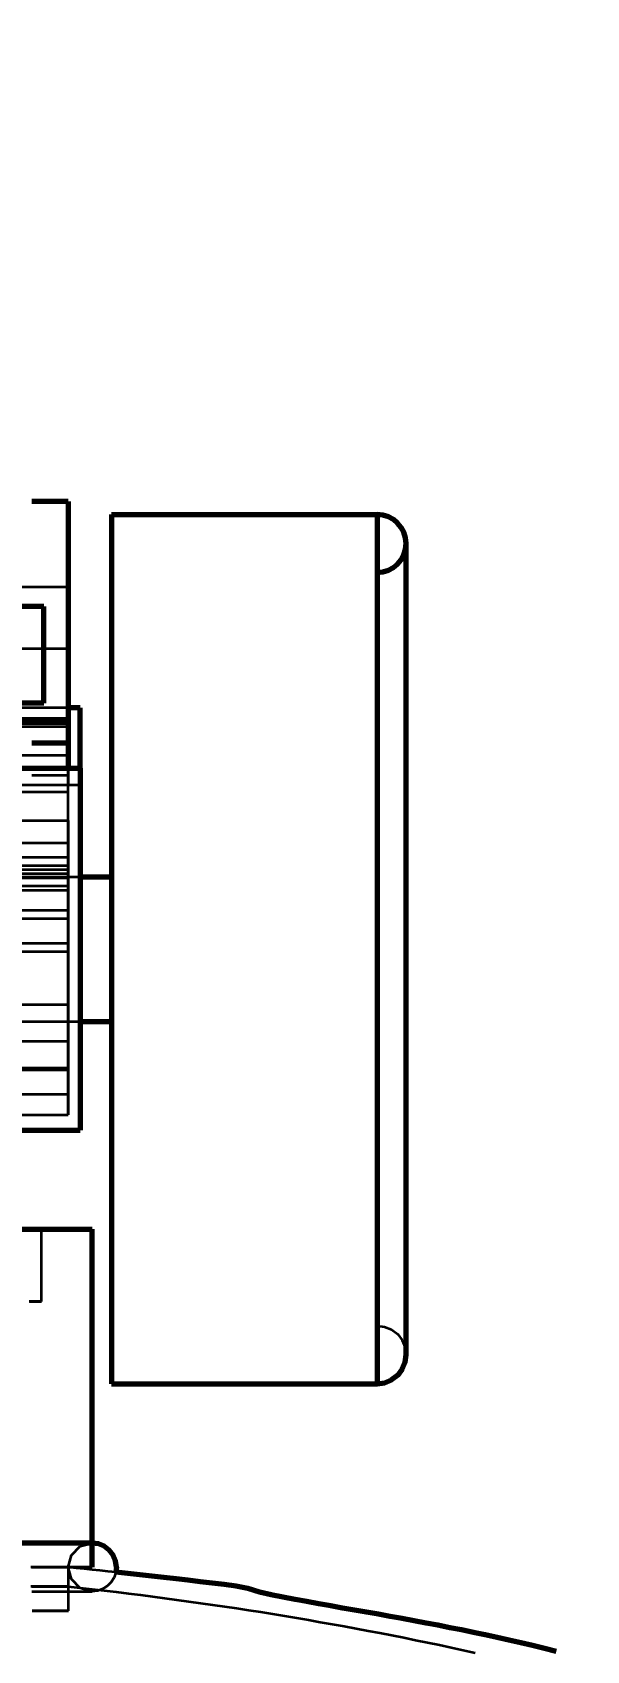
# Model space of a CAD drawing. Header units: millimetres. Extents: x 0 to 2208, y 0 to 420.
# Drawn here: x 193.03 to 197.62, y 229.66 to 243.06 of the extents above; entities that cross this region are included whole.
import ezdxf

# ---------------------------------------------------------------- set-up
doc = ezdxf.new("R2010")
doc.units = ezdxf.units.MM
doc.linetypes.add('IRAM-E-TRAZOS', pattern=[5, 4, -1])
for name, color, linetype, lineweight in [('01-VISIBLE', 7, 'CONTINUOUS', 70), ('02-OCULTA', 4, 'IRAM-E-TRAZOS', 35), ('04-COTA', 3, 'CONTINUOUS', 18)]:
    doc.layers.add(name, color=color, linetype=linetype, lineweight=lineweight)
doc.styles.add('ISO3098', font='isocpeur.ttf')
doc.dimstyles.new('FLAMA-IRAM', dxfattribs={"dimtxt": 3.5, "dimasz": 3.5, "dimexe": 2, "dimexo": 1.5, "dimgap": 1, "dimtad": 1, "dimdec": 1, "dimtxsty": 'ISO3098', "dimblk": 'IRAM_FLECHA', "dimblk1": 'IRAM_FLECHA', "dimblk2": 'IRAM_FLECHA', "dimcen": 2.5, "dimclrd": 256, "dimclre": 256, "dimclrt": 256, "dimazin": 3, "dimtfac": 1, "dimtmove": 0, "dimatfit": 3, "dimlwd": 18, "dimlwe": 18})

# ---------------------------------------------------------------- blocks, each defined once
blk = doc.blocks.new('IRAM_FLECHA')
blk.add_solid([(0, 0), (-1, 0.125), (-1, -0.125)])

msp = doc.modelspace()

# ---------------------------------------------------------------- linework, layer by layer
at = {"layer": '01-VISIBLE'}
for p, q in [((193.327, 239.178), (193.027, 239.178)), ((193.327, 239.178), (193.327, 237.35)), ((193.687, 239.07), (195.887, 239.07)), ((193.127, 238.308), (192.927, 238.308)), ((193.127, 237.508), (192.927, 237.508)), ((193.427, 237.47), (193.327, 237.47)), ((192.927, 237.35), (193.327, 237.35)), ((193.327, 237.35), (193.327, 237.18)), ((193.027, 237.18), (193.327, 237.18)), ((193.327, 237.18), (193.327, 236.97)), ((192.927, 236.97), (193.427, 236.97)), ((193.427, 236.07), (193.687, 236.07)), ((193.427, 234.87), (193.687, 234.87)), ((192.627, 233.97), (193.427, 233.97)), ((193.527, 230.35), (193.527, 233.15)), ((193.687, 231.87), (195.887, 231.87))]:
    msp.add_line(p, q, dxfattribs=at)
for points in [[(193.687, 239.07), (193.687, 238.97), (193.687, 238.87), (193.687, 238.77), (193.687, 238.67), (193.687, 238.57), (193.687, 238.47), (193.687, 238.37), (193.687, 238.27), (193.687, 238.17), (193.687, 238.07), (193.687, 237.97), (193.687, 237.87), (193.687, 237.77), (193.687, 237.67), (193.687, 237.57), (193.687, 237.47), (193.687, 237.37), (193.687, 237.27), (193.687, 237.17), (193.687, 237.07), (193.687, 236.97), (193.687, 236.87), (193.687, 236.77), (193.687, 236.67), (193.687, 236.57), (193.687, 236.47), (193.687, 236.37), (193.687, 236.27), (193.687, 236.17), (193.687, 236.07), (193.687, 235.97), (193.687, 235.87), (193.687, 235.77), (193.687, 235.67), (193.687, 235.57), (193.687, 235.47), (193.687, 235.37), (193.687, 235.27), (193.687, 235.17), (193.687, 235.07), (193.687, 234.97), (193.687, 234.87), (193.687, 234.77), (193.687, 234.67), (193.687, 234.57), (193.687, 234.47), (193.687, 234.37), (193.687, 234.27), (193.687, 234.17), (193.687, 234.07), (193.687, 233.97), (193.687, 233.87), (193.687, 233.77), (193.687, 233.67), (193.687, 233.57), (193.687, 233.47), (193.687, 233.37), (193.687, 233.27), (193.687, 233.17), (193.687, 233.07), (193.687, 232.97), (193.687, 232.87), (193.687, 232.77), (193.687, 232.67), (193.687, 232.57), (193.687, 232.47), (193.687, 232.37), (193.687, 232.27), (193.687, 232.17), (193.687, 232.07), (193.687, 231.97), (193.687, 231.87)], [(195.887, 239.07), (195.887, 238.97), (195.887, 238.87), (195.887, 238.77), (195.887, 238.67), (195.887, 238.57), (195.887, 238.47), (195.887, 238.37), (195.887, 238.27), (195.887, 238.17), (195.887, 238.07), (195.887, 237.97), (195.887, 237.87), (195.887, 237.77), (195.887, 237.67), (195.887, 237.57), (195.887, 237.47), (195.887, 237.37), (195.887, 237.27), (195.887, 237.17), (195.887, 237.07), (195.887, 236.97), (195.887, 236.87), (195.887, 236.77), (195.887, 236.67), (195.887, 236.57), (195.887, 236.47), (195.887, 236.37), (195.887, 236.27), (195.887, 236.17), (195.887, 236.07), (195.887, 235.97), (195.887, 235.87), (195.887, 235.77), (195.887, 235.67), (195.887, 235.57), (195.887, 235.47), (195.887, 235.37), (195.887, 235.27), (195.887, 235.17), (195.887, 235.07), (195.887, 234.97), (195.887, 234.87), (195.887, 234.77), (195.887, 234.67), (195.887, 234.57), (195.887, 234.47), (195.887, 234.37), (195.887, 234.27), (195.887, 234.17), (195.887, 234.07), (195.887, 233.97), (195.887, 233.87), (195.887, 233.77), (195.887, 233.67), (195.887, 233.57), (195.887, 233.47), (195.887, 233.37), (195.887, 233.27), (195.887, 233.17), (195.887, 233.07), (195.887, 232.97), (195.887, 232.87), (195.887, 232.77), (195.887, 232.67), (195.887, 232.57), (195.887, 232.47), (195.887, 232.37), (195.887, 232.27), (195.887, 232.17), (195.887, 232.07), (195.887, 231.97), (195.887, 231.87)], [(196.127, 232.11), (196.127, 232.211), (196.127, 232.311), (196.127, 232.411), (196.127, 232.511), (196.127, 232.612), (196.127, 232.712), (196.127, 232.812), (196.127, 232.913), (196.127, 233.013), (196.127, 233.113), (196.127, 233.214), (196.127, 233.314), (196.127, 233.414), (196.127, 233.514), (196.127, 233.615), (196.127, 233.715), (196.127, 233.815), (196.127, 233.916), (196.127, 234.016), (196.127, 234.116), (196.127, 234.217), (196.127, 234.317), (196.127, 234.417), (196.127, 234.517), (196.127, 234.618), (196.127, 234.718), (196.127, 234.818), (196.127, 234.919), (196.127, 235.019), (196.127, 235.119), (196.127, 235.22), (196.127, 235.32), (196.127, 235.42), (196.127, 235.52), (196.127, 235.621), (196.127, 235.721), (196.127, 235.821), (196.127, 235.922), (196.127, 236.022), (196.127, 236.122), (196.127, 236.223), (196.127, 236.323), (196.127, 236.423), (196.127, 236.523), (196.127, 236.624), (196.127, 236.724), (196.127, 236.824), (196.127, 236.925), (196.127, 237.025), (196.127, 237.125), (196.127, 237.225), (196.127, 237.326), (196.127, 237.426), (196.127, 237.526), (196.127, 237.627), (196.127, 237.727), (196.127, 237.827), (196.127, 237.928), (196.127, 238.028), (196.127, 238.128), (196.127, 238.228), (196.127, 238.329), (196.127, 238.429), (196.127, 238.529), (196.127, 238.63), (196.127, 238.73), (196.127, 238.83)], [(196.127, 232.11), (196.127, 232.211), (196.127, 232.311), (196.127, 232.411), (196.127, 232.511), (196.127, 232.612), (196.127, 232.712), (196.127, 232.812), (196.127, 232.913), (196.127, 233.013), (196.127, 233.113), (196.127, 233.214), (196.127, 233.314), (196.127, 233.414), (196.127, 233.514), (196.127, 233.615), (196.127, 233.715), (196.127, 233.815), (196.127, 233.916), (196.127, 234.016), (196.127, 234.116), (196.127, 234.217), (196.127, 234.317), (196.127, 234.417), (196.127, 234.517), (196.127, 234.618), (196.127, 234.718), (196.127, 234.818), (196.127, 234.919), (196.127, 235.019), (196.127, 235.119), (196.127, 235.22), (196.127, 235.32), (196.127, 235.42), (196.127, 235.52), (196.127, 235.621), (196.127, 235.721), (196.127, 235.821), (196.127, 235.922), (196.127, 236.022), (196.127, 236.122), (196.127, 236.223), (196.127, 236.323), (196.127, 236.423), (196.127, 236.523), (196.127, 236.624), (196.127, 236.724), (196.127, 236.824), (196.127, 236.925), (196.127, 237.025), (196.127, 237.125), (196.127, 237.225), (196.127, 237.326), (196.127, 237.426), (196.127, 237.526), (196.127, 237.627), (196.127, 237.727), (196.127, 237.827), (196.127, 237.928), (196.127, 238.028), (196.127, 238.128), (196.127, 238.228), (196.127, 238.329), (196.127, 238.429), (196.127, 238.529), (196.127, 238.63), (196.127, 238.73), (196.127, 238.83)], [(193.127, 237.508), (193.127, 237.608), (193.127, 237.708), (193.127, 237.808), (193.127, 237.908), (193.127, 238.008), (193.127, 238.108), (193.127, 238.208), (193.127, 238.308)], [(193.427, 236.97), (193.427, 237.054), (193.427, 237.137), (193.427, 237.22), (193.427, 237.304), (193.427, 237.387), (193.427, 237.47)], [(193.427, 236.97), (193.427, 236.87), (193.427, 236.77), (193.427, 236.67), (193.427, 236.57), (193.427, 236.47), (193.427, 236.37), (193.427, 236.27), (193.427, 236.17), (193.427, 236.07), (193.427, 235.97), (193.427, 235.87), (193.427, 235.77), (193.427, 235.67), (193.427, 235.57), (193.427, 235.47), (193.427, 235.37), (193.427, 235.27), (193.427, 235.17), (193.427, 235.07), (193.427, 234.97), (193.427, 234.87), (193.427, 234.77), (193.427, 234.67), (193.427, 234.57), (193.427, 234.47), (193.427, 234.37), (193.427, 234.27), (193.427, 234.17), (193.427, 234.07), (193.427, 233.97)], [(191.567, 233.15), (191.67, 233.15), (191.773, 233.15), (191.876, 233.15), (191.98, 233.15), (192.083, 233.15), (192.186, 233.15), (192.289, 233.15), (192.392, 233.15), (192.495, 233.15), (192.599, 233.15), (192.702, 233.15), (192.805, 233.15), (192.908, 233.15), (193.011, 233.15), (193.114, 233.15), (193.218, 233.15), (193.321, 233.15), (193.424, 233.15), (193.527, 233.15)], [(195.887, 231.87), (195.949, 231.878), (196.007, 231.902), (196.057, 231.941), (196.095, 231.99), (196.119, 232.048), (196.127, 232.11)], [(193.527, 230.55), (193.424, 230.55), (193.321, 230.55), (193.218, 230.55), (193.114, 230.55), (193.011, 230.55), (192.908, 230.55), (192.805, 230.55), (192.702, 230.55), (192.599, 230.55), (192.495, 230.55), (192.392, 230.55), (192.289, 230.55), (192.186, 230.55), (192.083, 230.55), (191.98, 230.55), (191.876, 230.55), (191.773, 230.55), (191.67, 230.55), (191.567, 230.55)], [(193.727, 230.35), (193.72, 230.402), (193.7, 230.45), (193.668, 230.492), (193.627, 230.523), (193.579, 230.543), (193.527, 230.55)], [(193.727, 230.35), (193.727, 230.343), (193.726, 230.336), (193.726, 230.329), (193.725, 230.322), (193.724, 230.315), (193.722, 230.308)], [(197.369, 229.653), (197.272, 229.677), (197.174, 229.701), (197.077, 229.724), (196.979, 229.746), (196.881, 229.768), (196.783, 229.789), (196.685, 229.81), (196.587, 229.83), (196.488, 229.849), (196.39, 229.869), (196.292, 229.887), (196.193, 229.906), (196.095, 229.924), (195.996, 229.942), (195.897, 229.96), (195.799, 229.977), (195.7, 229.995), (195.601, 230.012), (195.502, 230.03), (195.404, 230.047), (195.305, 230.065), (195.207, 230.083), (195.108, 230.101), (195.01, 230.12), (194.912, 230.144), (194.817, 230.175), (194.718, 230.193), (194.619, 230.206), (194.519, 230.219), (194.42, 230.23), (194.32, 230.242), (194.221, 230.253), (194.121, 230.264), (194.021, 230.275), (193.922, 230.286), (193.822, 230.297), (193.722, 230.308)]]:
    msp.add_lwpolyline(points, dxfattribs=at)
msp.add_arc((195.887, 238.83), 0.24, -90, 90, dxfattribs=at)
at = {"layer": '02-OCULTA'}
for p, q in [((193.327, 238.468), (193.327, 239.178)), ((193.327, 238.468), (186.327, 238.468)), ((193.327, 238.468), (186.327, 238.468)), ((193.327, 237.96), (193.327, 238.468)), ((186.327, 237.96), (193.327, 237.96)), ((186.327, 237.96), (193.327, 237.96)), ((193.327, 237.384), (193.327, 237.96)), ((193.327, 237.47), (186.327, 237.47)), ((193.327, 237.47), (186.327, 237.47)), ((186.327, 237.384), (193.327, 237.384)), ((186.327, 237.384), (193.327, 237.384)), ((186.327, 237.316), (193.327, 237.316)), ((186.327, 237.316), (193.327, 237.316)), ((193.327, 237.316), (193.327, 237.384)), ((193.327, 237.078), (193.327, 237.316)), ((186.327, 237.078), (193.327, 237.078)), ((193.327, 236.774), (193.327, 237.078)), ((193.027, 236.912), (193.327, 236.912)), ((193.327, 236.97), (193.327, 236.912)), ((193.427, 236.83), (186.327, 236.83)), ((193.327, 236.83), (186.327, 236.83)), ((186.327, 236.774), (193.327, 236.774)), ((193.327, 236.232), (193.327, 236.774)), ((186.327, 236.536), (193.327, 236.536)), ((192.427, 236.536), (193.327, 236.536)), ((193.327, 236.536), (193.327, 236.35)), ((192.627, 236.35), (193.327, 236.35)), ((193.327, 236.35), (193.327, 236.164)), ((186.327, 236.232), (193.327, 236.232)), ((193.327, 235.994), (193.327, 236.232)), ((186.327, 236.096), (193.327, 236.096)), ((187.027, 236.13), (193.327, 236.13)), ((187.027, 236.096), (193.327, 236.096)), ((192.627, 236.164), (193.327, 236.164)), ((193.327, 236.164), (193.327, 236.13)), ((193.327, 236.13), (193.327, 236.096)), ((193.327, 236.096), (193.327, 236.062)), ((186.327, 235.994), (193.327, 235.994)), ((187.027, 236.062), (193.327, 236.062)), ((187.027, 235.96), (193.327, 235.96)), ((192.427, 236.07), (193.427, 236.07)), ((192.427, 236.07), (193.427, 236.07)), ((193.327, 236.062), (193.327, 235.96)), ((193.327, 235.792), (193.327, 235.994)), ((193.327, 235.96), (193.327, 235.724)), ((186.327, 235.792), (193.327, 235.792)), ((187.027, 235.724), (193.327, 235.724)), ((193.327, 235.52), (193.327, 235.792)), ((193.327, 235.724), (193.327, 235.452)), ((186.327, 235.52), (193.327, 235.52)), ((187.027, 235.452), (193.327, 235.452)), ((193.327, 234.708), (193.327, 235.52)), ((193.327, 235.452), (193.327, 235.012)), ((187.027, 235.012), (193.327, 235.012)), ((193.327, 235.012), (193.327, 234.47)), ((192.427, 234.87), (193.427, 234.87)), ((192.427, 234.87), (193.427, 234.87)), ((186.327, 234.708), (193.327, 234.708)), ((193.327, 234.488), (193.327, 234.708)), ((186.327, 234.488), (193.327, 234.488)), ((193.327, 234.268), (193.327, 234.488)), ((187.027, 234.47), (193.327, 234.47)), ((193.327, 234.47), (193.327, 234.098)), ((186.327, 234.268), (193.327, 234.268)), ((193.327, 234.098), (193.327, 234.268)), ((186.327, 234.098), (193.327, 234.098)), ((187.027, 234.098), (193.327, 234.098)), ((193.107, 232.55), (193.107, 233.15)), ((193.327, 230.35), (193.327, 230.19)), ((193.329, 229.99), (193.329, 230.35))]:
    msp.add_line(p, q, dxfattribs=at)
for points in [[(193.687, 231.87), (193.687, 231.97), (193.687, 232.07), (193.687, 232.17), (193.687, 232.27), (193.687, 232.37), (193.687, 232.47), (193.687, 232.57), (193.687, 232.67), (193.687, 232.77), (193.687, 232.87), (193.687, 232.97), (193.687, 233.07), (193.687, 233.17), (193.687, 233.27), (193.687, 233.37), (193.687, 233.47), (193.687, 233.57), (193.687, 233.67), (193.687, 233.77), (193.687, 233.87), (193.687, 233.97), (193.687, 234.07), (193.687, 234.17), (193.687, 234.27), (193.687, 234.37), (193.687, 234.47), (193.687, 234.57), (193.687, 234.67), (193.687, 234.77), (193.687, 234.87), (193.687, 234.97), (193.687, 235.07), (193.687, 235.17), (193.687, 235.27), (193.687, 235.37), (193.687, 235.47), (193.687, 235.57), (193.687, 235.67), (193.687, 235.77), (193.687, 235.87), (193.687, 235.97), (193.687, 236.07), (193.687, 236.17), (193.687, 236.27), (193.687, 236.37), (193.687, 236.47), (193.687, 236.57), (193.687, 236.67), (193.687, 236.77), (193.687, 236.87), (193.687, 236.97), (193.687, 237.07), (193.687, 237.17), (193.687, 237.27), (193.687, 237.37), (193.687, 237.47), (193.687, 237.57), (193.687, 237.67), (193.687, 237.77), (193.687, 237.87), (193.687, 237.97), (193.687, 238.07), (193.687, 238.17), (193.687, 238.27), (193.687, 238.37), (193.687, 238.47), (193.687, 238.57), (193.687, 238.67), (193.687, 238.77), (193.687, 238.87), (193.687, 238.97), (193.687, 239.07)], [(195.887, 231.87), (195.887, 231.97), (195.887, 232.07), (195.887, 232.17), (195.887, 232.27), (195.887, 232.37), (195.887, 232.47), (195.887, 232.57), (195.887, 232.67), (195.887, 232.77), (195.887, 232.87), (195.887, 232.97), (195.887, 233.07), (195.887, 233.17), (195.887, 233.27), (195.887, 233.37), (195.887, 233.47), (195.887, 233.57), (195.887, 233.67), (195.887, 233.77), (195.887, 233.87), (195.887, 233.97), (195.887, 234.07), (195.887, 234.17), (195.887, 234.27), (195.887, 234.37), (195.887, 234.47), (195.887, 234.57), (195.887, 234.67), (195.887, 234.77), (195.887, 234.87), (195.887, 234.97), (195.887, 235.07), (195.887, 235.17), (195.887, 235.27), (195.887, 235.37), (195.887, 235.47), (195.887, 235.57), (195.887, 235.67), (195.887, 235.77), (195.887, 235.87), (195.887, 235.97), (195.887, 236.07), (195.887, 236.17), (195.887, 236.27), (195.887, 236.37), (195.887, 236.47), (195.887, 236.57), (195.887, 236.67), (195.887, 236.77), (195.887, 236.87), (195.887, 236.97), (195.887, 237.07), (195.887, 237.17), (195.887, 237.27), (195.887, 237.37), (195.887, 237.47), (195.887, 237.57), (195.887, 237.67), (195.887, 237.77), (195.887, 237.87), (195.887, 237.97), (195.887, 238.07), (195.887, 238.17), (195.887, 238.27), (195.887, 238.37), (195.887, 238.47), (195.887, 238.57), (195.887, 238.67), (195.887, 238.77), (195.887, 238.87), (195.887, 238.97), (195.887, 239.07)], [(195.887, 238.59), (195.887, 238.49), (195.887, 238.389), (195.887, 238.288), (195.887, 238.188), (195.887, 238.087), (195.887, 237.986), (195.887, 237.886), (195.887, 237.785), (195.887, 237.684), (195.887, 237.584), (195.887, 237.483), (195.887, 237.383), (195.887, 237.282), (195.887, 237.181), (195.887, 237.081), (195.887, 236.98), (195.887, 236.879), (195.887, 236.779), (195.887, 236.678), (195.887, 236.577), (195.887, 236.477), (195.887, 236.376), (195.887, 236.275), (195.887, 236.175), (195.887, 236.074), (195.887, 235.973), (195.887, 235.873), (195.887, 235.772), (195.887, 235.672), (195.887, 235.571), (195.887, 235.47), (195.887, 235.37), (195.887, 235.269), (195.887, 235.168), (195.887, 235.068), (195.887, 234.967), (195.887, 234.866), (195.887, 234.766), (195.887, 234.665), (195.887, 234.564), (195.887, 234.464), (195.887, 234.363), (195.887, 234.263), (195.887, 234.162), (195.887, 234.061), (195.887, 233.961), (195.887, 233.86), (195.887, 233.759), (195.887, 233.659), (195.887, 233.558), (195.887, 233.457), (195.887, 233.357), (195.887, 233.256), (195.887, 233.155), (195.887, 233.055), (195.887, 232.954), (195.887, 232.853), (195.887, 232.753), (195.887, 232.652), (195.887, 232.552), (195.887, 232.451), (195.887, 232.35)], [(195.887, 232.35), (195.887, 232.451), (195.887, 232.552), (195.887, 232.652), (195.887, 232.753), (195.887, 232.853), (195.887, 232.954), (195.887, 233.055), (195.887, 233.155), (195.887, 233.256), (195.887, 233.357), (195.887, 233.457), (195.887, 233.558), (195.887, 233.659), (195.887, 233.759), (195.887, 233.86), (195.887, 233.961), (195.887, 234.061), (195.887, 234.162), (195.887, 234.263), (195.887, 234.363), (195.887, 234.464), (195.887, 234.564), (195.887, 234.665), (195.887, 234.766), (195.887, 234.866), (195.887, 234.967), (195.887, 235.068), (195.887, 235.168), (195.887, 235.269), (195.887, 235.37), (195.887, 235.47), (195.887, 235.571), (195.887, 235.672), (195.887, 235.772), (195.887, 235.873), (195.887, 235.973), (195.887, 236.074), (195.887, 236.175), (195.887, 236.275), (195.887, 236.376), (195.887, 236.477), (195.887, 236.577), (195.887, 236.678), (195.887, 236.779), (195.887, 236.879), (195.887, 236.98), (195.887, 237.081), (195.887, 237.181), (195.887, 237.282), (195.887, 237.383), (195.887, 237.483), (195.887, 237.584), (195.887, 237.684), (195.887, 237.785), (195.887, 237.886), (195.887, 237.986), (195.887, 238.087), (195.887, 238.188), (195.887, 238.288), (195.887, 238.389), (195.887, 238.49), (195.887, 238.59)], [(193.127, 238.308), (193.127, 238.208), (193.127, 238.108), (193.127, 238.008), (193.127, 237.908), (193.127, 237.808), (193.127, 237.708), (193.127, 237.608), (193.127, 237.508)], [(193.327, 237.47), (193.327, 237.364), (193.327, 237.257), (193.327, 237.15), (193.327, 237.044), (193.327, 236.937), (193.327, 236.83)], [(193.327, 236.83), (193.327, 236.937), (193.327, 237.044), (193.327, 237.15), (193.327, 237.257), (193.327, 237.364), (193.327, 237.47)], [(193.427, 237.47), (193.427, 237.364), (193.427, 237.257), (193.427, 237.15), (193.427, 237.044), (193.427, 236.937), (193.427, 236.83)], [(193.327, 236.536), (193.327, 236.599), (193.327, 236.662), (193.327, 236.724), (193.327, 236.787), (193.327, 236.849), (193.327, 236.912)], [(193.427, 233.97), (193.427, 234.07), (193.427, 234.17), (193.427, 234.27), (193.427, 234.37), (193.427, 234.47), (193.427, 234.57), (193.427, 234.67), (193.427, 234.77), (193.427, 234.87), (193.427, 234.97), (193.427, 235.07), (193.427, 235.17), (193.427, 235.27), (193.427, 235.37), (193.427, 235.47), (193.427, 235.57), (193.427, 235.67), (193.427, 235.77), (193.427, 235.87), (193.427, 235.97), (193.427, 236.07), (193.427, 236.17), (193.427, 236.27), (193.427, 236.37), (193.427, 236.47), (193.427, 236.57), (193.427, 236.67), (193.427, 236.77), (193.427, 236.87), (193.427, 236.97)], [(193.427, 236.83), (193.427, 236.854), (193.427, 236.877), (193.427, 236.9), (193.427, 236.924), (193.427, 236.947), (193.427, 236.97)], [(193.427, 234.87), (193.427, 234.97), (193.427, 235.07), (193.427, 235.17), (193.427, 235.27), (193.427, 235.37), (193.427, 235.47), (193.427, 235.57), (193.427, 235.67), (193.427, 235.77), (193.427, 235.87), (193.427, 235.97), (193.427, 236.07)], [(193.427, 236.07), (193.427, 235.97), (193.427, 235.87), (193.427, 235.77), (193.427, 235.67), (193.427, 235.57), (193.427, 235.47), (193.427, 235.37), (193.427, 235.27), (193.427, 235.17), (193.427, 235.07), (193.427, 234.97), (193.427, 234.87)], [(193.687, 234.87), (193.687, 234.97), (193.687, 235.07), (193.687, 235.17), (193.687, 235.27), (193.687, 235.37), (193.687, 235.47), (193.687, 235.57), (193.687, 235.67), (193.687, 235.77), (193.687, 235.87), (193.687, 235.97), (193.687, 236.07)], [(193.687, 236.07), (193.687, 235.97), (193.687, 235.87), (193.687, 235.77), (193.687, 235.67), (193.687, 235.57), (193.687, 235.47), (193.687, 235.37), (193.687, 235.27), (193.687, 235.17), (193.687, 235.07), (193.687, 234.97), (193.687, 234.87)], [(193.107, 233.15), (193.005, 233.15)], [(193.006, 233.15), (193.107, 233.15)], [(193.527, 233.15), (193.427, 233.15), (193.327, 233.15), (193.227, 233.15), (193.127, 233.15), (193.027, 233.15)], [(193.107, 232.55), (193.005, 232.55)], [(193.006, 232.55), (193.107, 232.55)], [(195.887, 232.35), (195.949, 232.342), (196.007, 232.318), (196.057, 232.28), (196.095, 232.23), (196.119, 232.172), (196.127, 232.11)], [(193.027, 230.55), (193.127, 230.55), (193.227, 230.55), (193.327, 230.55), (193.427, 230.55), (193.527, 230.55)], [(193.527, 230.15), (193.427, 230.177), (193.354, 230.25), (193.327, 230.35), (193.354, 230.45), (193.427, 230.523), (193.527, 230.55)], [(193.327, 230.35), (193.224, 230.35), (193.121, 230.35), (193.018, 230.35)], [(193.023, 230.35), (193.124, 230.35), (193.226, 230.35), (193.327, 230.35)], [(193.027, 230.35), (193.127, 230.35), (193.227, 230.35), (193.327, 230.35), (193.427, 230.35), (193.527, 230.35)], [(193.527, 230.35), (193.427, 230.35), (193.327, 230.35), (193.227, 230.35), (193.127, 230.35), (193.027, 230.35)], [(193.029, 230.35), (193.129, 230.35), (193.229, 230.35), (193.329, 230.35)], [(193.329, 230.35), (193.229, 230.35), (193.129, 230.35), (193.029, 230.35)], [(193.722, 230.308), (193.657, 230.315), (193.591, 230.322), (193.525, 230.329), (193.459, 230.336), (193.393, 230.343), (193.327, 230.35)], [(193.327, 230.19), (193.224, 230.19), (193.121, 230.19), (193.018, 230.19)], [(193.027, 230.19), (193.127, 230.19), (193.227, 230.19), (193.327, 230.19)], [(193.327, 230.19), (193.427, 230.179), (193.527, 230.168), (193.627, 230.156), (193.726, 230.145), (193.826, 230.133), (193.926, 230.12), (194.026, 230.107), (194.125, 230.094), (194.225, 230.081), (194.324, 230.067), (194.424, 230.053), (194.523, 230.039), (194.623, 230.025), (194.722, 230.01), (194.821, 229.994), (194.921, 229.979), (195.02, 229.963), (195.119, 229.947), (195.218, 229.93), (195.317, 229.913), (195.416, 229.896), (195.515, 229.879), (195.614, 229.861), (195.713, 229.843), (195.812, 229.824), (195.91, 229.805), (196.009, 229.786), (196.108, 229.767), (196.206, 229.747), (196.305, 229.726), (196.403, 229.706), (196.501, 229.685), (196.6, 229.664), (196.698, 229.642)], [(193.722, 230.308), (193.708, 230.265), (193.684, 230.227), (193.653, 230.195), (193.614, 230.17), (193.572, 230.155), (193.527, 230.15)], [(193.027, 230.15), (193.127, 230.15), (193.227, 230.15), (193.327, 230.15), (193.427, 230.15), (193.527, 230.15)], [(193.027, 230.15), (193.127, 230.15), (193.227, 230.15), (193.327, 230.15), (193.427, 230.15), (193.527, 230.15)], [(193.029, 229.99), (193.129, 229.99), (193.229, 229.99), (193.329, 229.99)], [(193.329, 229.99), (193.229, 229.99), (193.129, 229.99), (193.029, 229.99)]]:
    msp.add_lwpolyline(points, dxfattribs=at)

# ---------------------------------------------------------------- dimensions: what is measured, and where the dimension line sits
at = {"layer": '04-COTA'}
msp.add_linear_dim(base=(170.467, 251.192), p1=(170.467, 242.192), p2=(209.187, 242.192), dimstyle='FLAMA-IRAM', override={"dimlfac": 5}, dxfattribs=at).render()

doc.saveas('drawing.dxf')
